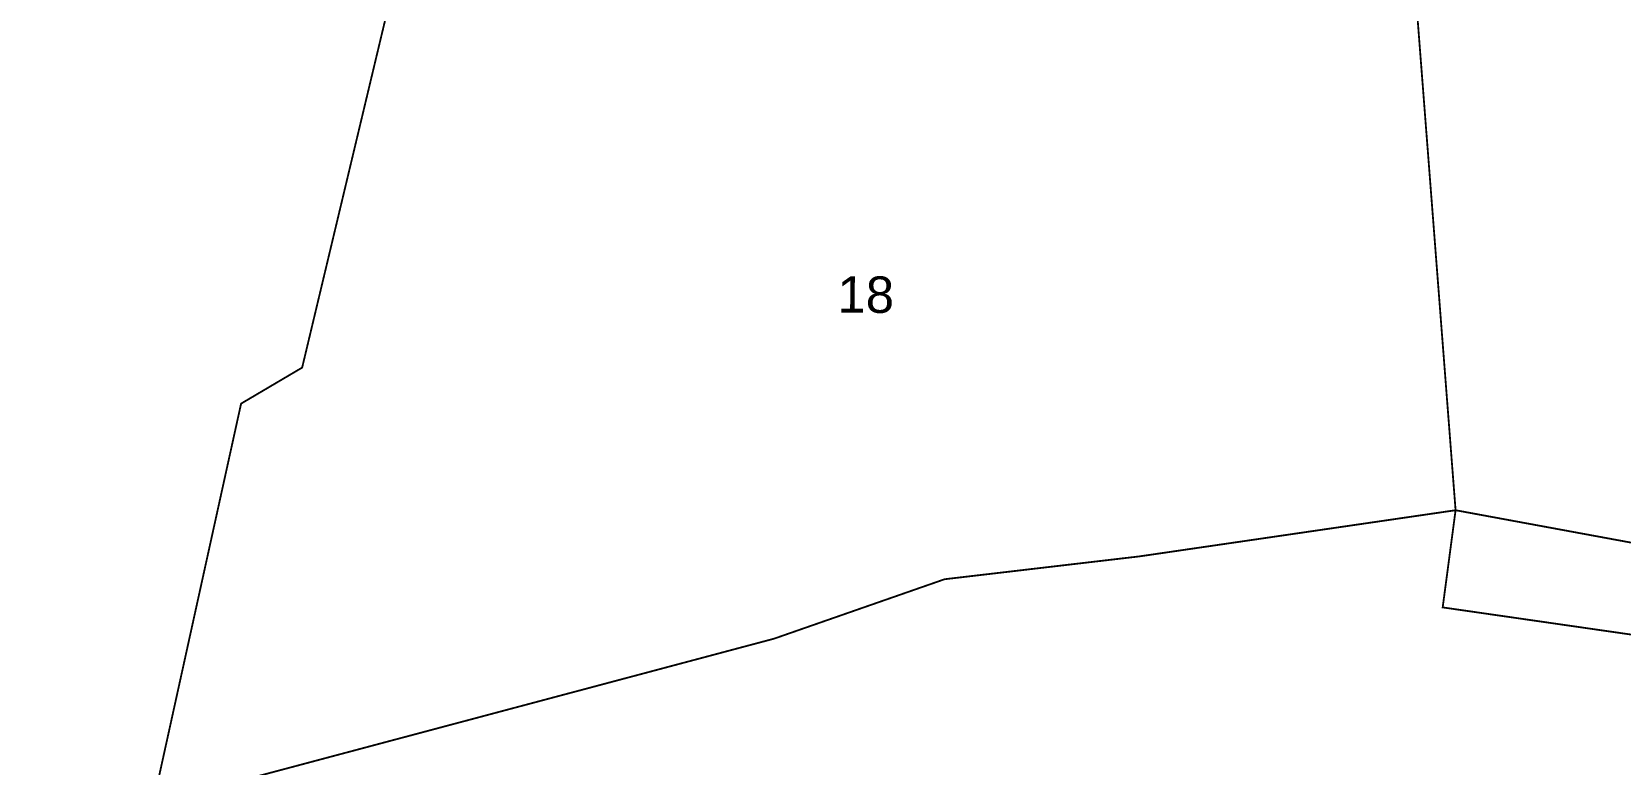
# Model space of a CAD drawing. Header units: metres. Extents: x 326467 to 340077, y 1811030 to 1824953.
# Drawn here: x 329007 to 329536, y 1812224 to 1812468 of the extents above; entities that cross this region are included whole.
import ezdxf

# ---------------------------------------------------------------- set-up
doc = ezdxf.new("R2010")
doc.units = ezdxf.units.M
doc.header["$MEASUREMENT"] = 0
doc.layers.add('SURVEY NO.', color=7, linetype='Continuous')
doc.layers.add('SURVEY PLOT BOUNDARY', color=35, linetype='Continuous')
doc.styles.add('PDF Arial', font='arial.ttf')

# ---------------------------------------------------------------- blocks, each defined once
blk = doc.blocks.new('16')
at = {"layer": 'SURVEY PLOT BOUNDARY', "lineweight": 18, "const_width": 0.606}
for points in [[(329589.33, 1812711.92), (329597.32, 1812699.73), (329609.44, 1812699.64), (329617.5, 1812695.53), (329617.56, 1812703.62), (329637.71, 1812695.38), (329645.86, 1812703.4), (329706.4, 1812690.8), (329733.82, 1812577.38), (329761.22, 1812459.91), (329760.37, 1812350.75), (329549.73, 1812295.77), (329481.1, 1812308.43), (329466.4, 1812498.58), (329462.51, 1812518.82), (329450.89, 1812583.61), (329487.42, 1812603.54), (329532.33, 1812659.8), (329560.72, 1812671.71), (329573.06, 1812699.92)], [(328948.87, 1812490.44), (329029.6, 1812473.65), (329078.3, 1812497.53), (329082.49, 1812517.71), (329082.52, 1812521.76), (329135.14, 1812529.44), (329135.01, 1812513.26), (329097.42, 1812355.87), (329077.11, 1812343.89), (329047.78, 1812210.69), (329031.61, 1812210.81), (328902.26, 1812211.81), (328708.28, 1812221.4), (328659.9, 1812237.94), (328684.81, 1812322.66), (328725.29, 1812330.43), (328786.71, 1812431.04), (328860.04, 1812503.26), (328779.5, 1812544.31), (328800.21, 1812608.84), (328808.2, 1812596.65), (328808.17, 1812592.61), (328848.31, 1812555.91), (328896.54, 1812519.15)], [(329481.1, 1812308.43), (329549.73, 1812295.77), (329760.37, 1812350.75), (329833.29, 1812370.4), (329937.02, 1812191.7), (329896.35, 1812159.66), (329807.57, 1812180.57), (329718.83, 1812205.51), (329702.81, 1812225.85), (329597.4, 1812186.23), (329565.65, 1812263.3), (329476.81, 1812276.11)]]:
    blk.add_lwpolyline(points, close=True, dxfattribs=at)
for points in [[(329466.4, 1812498.58), (329481.1, 1812308.43), (329375.88, 1812293.07), (329311.13, 1812285.48), (329254.38, 1812265.7), (329047.78, 1812210.69), (329077.11, 1812343.89), (329097.42, 1812355.87), (329135.01, 1812513.26)], [(329047.78, 1812210.69), (329254.38, 1812265.7), (329311.13, 1812285.48), (329375.88, 1812293.07), (329481.1, 1812308.43), (329476.81, 1812276.11), (329565.65, 1812263.3), (329597.4, 1812186.23), (329702.81, 1812225.85), (329718.83, 1812205.51)]]:
    blk.add_lwpolyline(points, dxfattribs=at)
at = {"layer": 'SURVEY NO.', "insert": (329275.43, 1812374.01), "char_height": 12.129, "attachment_point": 7, "rotation": 359.5579, "style": 'PDF Arial'}
blk.add_mtext('18', dxfattribs=at)

msp = doc.modelspace()

# ---------------------------------------------------------------- block references
msp.add_blockref('16', (0, 0))

doc.saveas('drawing.dxf')
